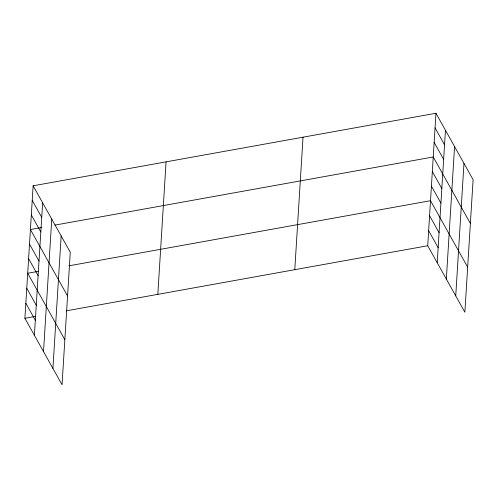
<?xml version="1.0" encoding="UTF-8"?>
<svg xmlns="http://www.w3.org/2000/svg" width="498" height="498" viewBox="0 0 498 498"><rect width="100%" height="100%" fill="white"/><g stroke="black" fill="none" stroke-linecap="round" stroke-linejoin="round"><path stroke-width="0.75" d="M33.136 185.798L70.28 252.256L62.045 384.749L24.9 318.29L33.136 185.798L435.955 113.251L473.1 179.71L464.864 312.202L427.72 245.744L435.955 113.251M34.399 335.285L42.635 202.792M43.519 351.607L51.761 219.114M52.919 368.427L61.161 235.934M157.829 294.349L166.071 161.856M294.785 269.686L303.027 137.187M437.213 262.739L445.455 130.246M446.339 279.061L454.574 146.568M455.738 295.88L463.974 163.388M41.882 227.455L30.422 229.516L67.566 295.98M54.867 225.115L433.235 156.97L470.38 223.434M38.396 271.317L27.701 273.24L64.846 339.704M68.954 265.814L430.521 200.694L467.666 267.158M24.9 318.29L35.595 316.361M66.153 310.858L427.72 245.744M435.047 127.824L444.546 144.818M434.144 142.397L443.643 159.391M432.332 171.549L441.832 188.543M431.424 186.121L440.923 203.116M429.587 215.709L439.08 232.709M428.654 230.73L438.147 247.724M32.233 200.37L41.732 217.365M31.324 214.943L40.824 231.937M29.513 244.095L39.012 261.089M28.61 258.667L38.103 275.662M26.768 288.255L36.267 305.249M25.834 303.27L35.333 320.27"/></g></svg>
